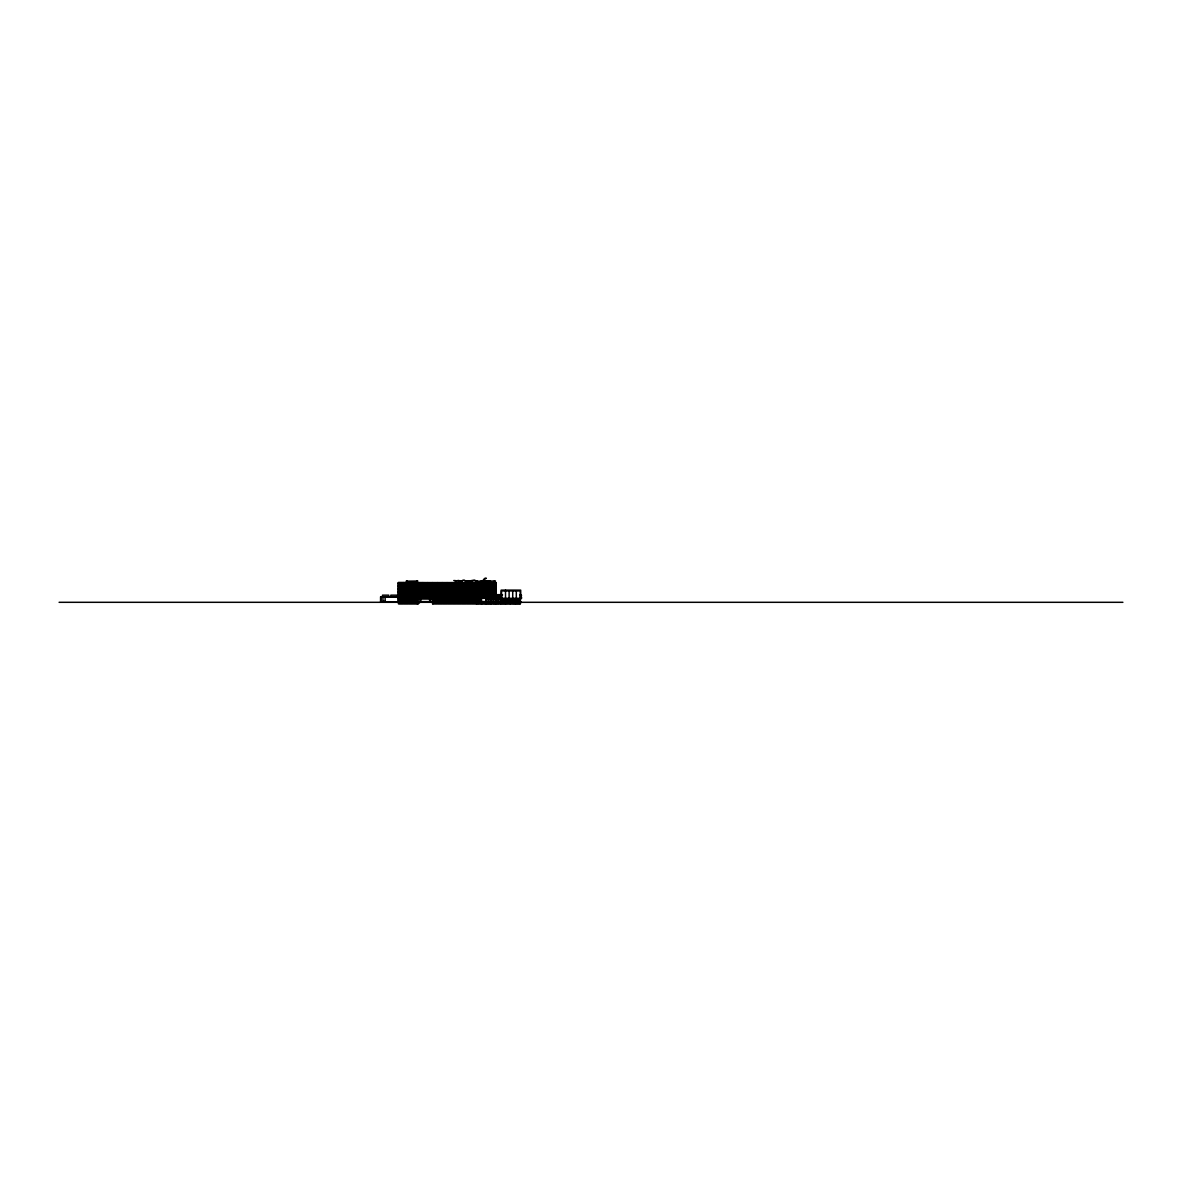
<?xml version="1.0" encoding="UTF-8"?>
<svg xmlns="http://www.w3.org/2000/svg" width="1182" height="1182" viewBox="0 0 1182 1182"><rect width="100%" height="100%" fill="white"/><g stroke="black" fill="none" stroke-linecap="round" stroke-linejoin="round"><path stroke-width="1.5" d="M398.452 582.593L398.452 603.78L417.926 603.78L417.926 595.137L432.538 595.137L432.538 603.78L520.346 603.78L520.996 601.815L380.574 601.815L380.574 596.88L398.674 596.88M483.379 579.978L486.334 578.22L485.27 578.367M420.556 601.815L418.221 603.78L418.221 601.815M484.59 578.382L483.039 580.805L487.87 580.805L487.87 583.14M462.989 580.377L461.024 581.189L463.654 580.259L466.284 581.189L474.839 580.377L476.804 581.027L476.804 583.14M466.934 581.071L474.174 580.406L476.804 581.189M455.1 580.909L456.415 580.909M457.73 580.525L459.044 580.525M455.927 581.189L455.602 583.14M466.122 581.189L466.447 583.14M471.707 581.189L471.382 583.14M495.864 583.14L398.6 582.593M398.452 583.376L495.864 583.376M398.541 583.613L495.76 583.613M398.541 585.312L495.76 585.312M398.541 586.095L399.575 586.095L399.575 583.613M403.417 586.095L404.436 586.095L404.436 583.613M418.029 586.095L419.049 586.095M422.89 586.095L423.924 586.095L423.924 583.613M427.766 586.095L428.8 586.095L428.8 583.613M438.537 586.095L437.503 586.095L437.503 583.613M442.378 586.095L443.398 586.095L443.398 583.613M447.239 586.095L448.273 586.095L448.273 583.613M461.852 586.095L462.886 586.095M466.727 586.095L467.762 586.095L467.762 583.613M471.603 586.095L472.623 586.095L472.623 583.613M482.374 586.095L481.34 586.095L481.34 583.613M486.216 586.095L487.235 586.095L487.235 583.613M491.077 586.095L492.111 586.095L492.111 583.613M398.452 586.257L495.864 586.257M398.541 586.494L495.76 586.494M398.541 588.208L495.76 588.208M398.541 588.976L399.575 588.976L399.575 586.494M403.417 588.976L404.436 588.976L404.436 586.494M418.029 588.976L419.049 588.976M422.89 588.976L423.924 588.976L423.924 586.494M427.766 588.976L428.8 588.976L428.8 586.494M438.537 588.976L437.503 588.976L437.503 586.494M442.378 588.976L443.398 588.976L443.398 586.494M447.239 588.976L448.273 588.976L448.273 586.494M461.852 588.976L462.886 588.976M466.727 588.976L467.762 588.976L467.762 586.494M471.603 588.976L472.623 588.976L472.623 586.494M482.374 588.976L481.34 588.976L481.34 586.494M486.216 588.976L487.235 588.976L487.235 586.494M491.077 588.976L492.111 588.976L492.111 586.494M398.452 589.138L495.864 589.138M398.541 589.375L495.76 589.375M398.541 591.089L495.76 591.089M398.452 592.019L495.864 592.019M398.541 592.256L495.76 592.256M398.541 593.97L495.76 593.97M398.541 594.753L399.575 594.753L399.575 592.256M403.417 594.753L404.436 594.753L404.436 592.256M418.029 594.753L419.049 594.753M422.89 594.753L423.924 594.753L423.924 592.256M427.766 594.753L428.8 594.753L428.8 592.256M432.642 594.753L433.661 594.753L433.661 592.256M438.537 594.753L437.503 594.753L437.503 592.256M442.378 594.753L443.398 594.753L443.398 592.256M447.239 594.753L448.273 594.753L448.273 592.256M461.852 594.753L462.886 594.753M466.727 594.753L467.762 594.753L467.762 592.256M471.603 594.753L472.623 594.753L472.623 592.256M502.069 594.664L472.815 594.753L472.815 592.256M519.829 594.664L521.528 595.373L519.829 595.373M398.452 594.901L502.586 594.901M398.452 595.3L502.084 595.373M407.953 595.521L403.55 595.521L403.55 598.018M417.689 595.521L413.286 595.521L413.286 598.018M422.565 595.521L418.162 595.521L418.162 598.018M427.441 595.521L423.038 595.521L423.038 598.018M432.775 595.521L437.177 595.521L437.177 598.018M451.79 595.521L447.387 595.521L447.387 598.018M495.627 595.521L491.224 595.521L491.224 598.018M502.084 597.235L380.885 597.191L380.885 601.815M519.829 597.235L521.528 597.235L521.528 598.328L398.216 598.328M398.452 598.018L502.084 598.018M398.94 598.727L417.438 598.727M420.807 598.683L420.038 598.58L420.038 601.608M430.44 598.683L429.657 598.58L429.657 601.608M475.888 598.727L433.026 598.328M399.028 598.875L417.349 598.875M475.785 598.875L433.129 598.875L433.129 601.535L475.785 601.535L475.888 598.328M399.028 599.658L417.349 599.658M433.129 599.658L475.785 599.658M399.028 599.821L417.349 599.821M433.129 599.821L475.785 599.821M495.627 599.806L491.224 599.806L491.224 598.417M399.028 600.589L417.349 600.589M432.656 600.678L432.775 603.78M433.129 600.589L475.785 600.589M476.449 600.589L476.449 601.815M399.028 600.752L417.349 600.752M433.129 600.752L475.785 600.752M520.198 601.017L501.641 601.017L520.198 601.402M382.953 601.461L385.14 601.461M432.775 601.608L417.689 601.608L417.689 603.78M476.376 601.535L503.355 601.535M509.339 601.52L510.314 601.52M59.1 602.303L1122.9 602.303M403.092 603.47L398.689 603.47L398.689 602.332M403.55 603.47L407.953 603.47M408.425 603.47L412.828 603.47M413.286 603.47L417.689 603.47M432.775 603.47L437.177 603.47M437.65 603.47L442.053 603.47M442.511 603.47L446.914 603.47M447.387 603.47L451.79 603.47M452.263 603.47L456.666 603.47M457.124 603.47L461.527 603.47M461.999 603.47L466.402 603.47M466.875 603.47L471.278 603.47M471.736 603.47L476.139 603.47L476.139 602.332M495.627 603.47L491.224 603.47L491.224 602.332M432.449 586.109L428.977 586.095L428.977 583.613M437.325 586.109L433.853 586.095L433.853 583.613M442.186 586.109L438.714 586.095L438.537 583.613M451.923 586.109L448.466 586.095L448.466 583.613M456.799 586.109L453.327 586.095L453.327 583.613M461.674 586.109L458.202 586.095L458.202 583.613M476.287 586.109L472.815 586.095L472.815 583.613M481.148 586.109L477.691 586.095L477.691 583.613M486.024 586.109L482.552 586.095L482.374 583.613M495.76 586.109L492.303 586.095L492.303 583.613M408.1 586.109L404.628 586.095L404.628 583.613M412.961 586.109L409.504 586.095L409.504 583.613M417.837 586.109L414.365 586.095L414.365 583.613M408.1 588.991L404.628 588.976L404.628 586.494M412.961 588.991L409.504 588.976L409.504 586.494M417.837 588.991L414.365 588.976L414.365 586.494M432.449 588.991L428.977 588.976L428.977 586.494M437.325 588.991L433.853 588.976L433.853 586.494M442.186 588.991L438.714 588.976L438.714 586.494M451.923 588.991L448.466 588.976L448.466 586.494M456.799 588.991L453.327 588.976L453.327 586.494M461.674 588.991L458.202 588.976L458.202 586.494M476.287 588.991L472.815 588.976L472.815 586.494M481.148 588.991L477.691 588.976L477.691 586.494M486.024 588.991L482.552 588.976L482.374 586.494M495.76 588.991L492.303 588.976L492.303 586.494M486.024 591.872L482.552 591.872L482.374 589.375M495.76 591.872L492.303 591.872L492.303 589.375M408.1 591.872L404.628 591.872L404.628 589.375M412.961 591.872L409.504 591.872L409.504 589.375M417.837 591.872L414.365 591.872L414.365 589.375M432.449 591.872L428.977 591.872L428.977 589.375M437.325 591.872L433.853 591.872L433.853 589.375M442.186 591.872L438.714 591.872L438.537 589.375M451.923 591.872L448.466 591.872L448.466 589.375M456.799 591.872L453.327 591.872L453.327 589.375M461.674 591.872L458.202 591.872L458.202 589.375M476.287 591.872L472.815 591.872L472.815 589.375M481.148 591.872L477.691 591.872L477.691 589.375M451.923 594.753L448.466 594.753L448.466 592.256M456.799 594.753L453.327 594.753L453.327 592.256M461.674 594.753L458.202 594.753L458.202 592.256M481.148 594.753L477.691 594.753L477.691 592.256M486.024 594.753L482.552 594.753L482.374 592.256M495.76 594.753L492.303 594.753L492.303 592.256M408.1 594.753L404.628 594.753L404.628 592.256M412.961 594.753L409.504 594.753L409.504 592.256M417.837 594.753L414.365 594.753L414.365 592.256M432.449 594.753L428.977 594.753L428.977 592.256M437.325 594.753L433.853 594.753L433.853 592.256M442.186 594.753L438.714 594.753L438.714 592.256M453.785 580.525L460.359 581.071M464.304 580.377L466.284 581.027L466.122 583.14M521.144 597.235L521.144 598.328M520.76 595.373L520.76 597.235M520.361 601.815L520.257 590.926L501.537 590.926L501.567 598.328M520.213 598.092L520.213 603.78M519.977 598.417L519.858 601.815M519.977 602.332L519.977 603.47L515.574 603.47L515.574 602.332M519.548 599.185L519.489 601.402M519.016 602.332L519.016 603.47M518.824 602.332L518.824 603.47M517.864 602.332L517.864 603.47M517.686 602.332L517.686 603.47M516.726 602.332L516.726 603.47M516.312 590.926L516.312 598.328M516.534 599.185L516.534 601.017M516.534 602.332L516.534 603.47M516.238 599.185L516.238 601.815M515.973 599.185L515.973 601.017M515.337 602.229L515.337 603.78M515.101 602.332L515.101 603.47L510.698 603.47L510.698 602.332M514.14 602.332L514.14 603.47M513.963 602.332L513.963 603.47M512.944 599.185L512.944 601.017M513.003 602.332L513.003 603.47M512.722 590.926L512.722 598.328M512.692 599.185L512.692 601.815M512.811 602.332L512.811 603.47M512.441 599.185L512.441 601.017M511.85 602.332L511.658 603.47M510.461 602.229L510.461 603.78M510.314 600.87L510.24 601.815M510.24 602.332L510.24 603.47L505.837 603.47L505.837 602.332M509.398 599.185L509.339 601.801M509.279 602.332L509.279 603.47M509.117 590.926L509.117 598.328M509.147 599.185L509.147 601.815M509.087 602.332L509.087 603.47M508.895 599.185L508.895 601.017M508.127 602.332L507.935 603.47M506.975 602.332L506.975 603.47M506.797 602.332L506.797 603.47M505.852 599.185L505.852 601.017M505.512 590.926L505.512 598.328M505.601 599.185L505.601 601.815M505.601 602.229L505.601 603.78M505.29 599.185L505.29 601.017M505.364 602.332L505.364 603.47L500.961 603.47L500.961 602.332M504.404 602.332L504.404 603.47M504.212 602.332L504.212 603.47M503.251 602.332L503.251 603.47M503.074 602.332L503.074 603.47M502.882 599.185L502.882 601.815M502.513 598.328L502.513 599.185M502.276 599.185L502.35 601.402M502.114 602.332L502.114 603.47M501.981 599.185L501.981 601.815M501.922 602.332L501.922 603.47M500.725 598.092L500.725 601.815M500.725 602.229L500.725 603.78M500.488 598.018L500.488 595.521L496.085 595.521L496.085 598.018M500.488 598.417L500.488 599.806L496.085 599.806L496.085 598.417M500.488 602.332L500.488 603.47L496.085 603.47L496.085 602.332M499.543 602.332L499.351 603.47M498.39 595.521L498.39 598.018M498.39 598.417L498.39 599.806M498.39 602.332L498.39 603.47M498.198 595.521L498.198 598.018M498.198 598.417L498.198 599.806M498.198 602.332L498.198 603.47M497.238 602.332L497.238 603.47M497.046 602.332L497.046 603.47M496.248 594.753L496.248 582.593L398.216 582.593L398.216 602.303M495.864 582.593L495.864 601.815M495.864 602.229L495.864 603.78M495.465 581.027L476.642 581.189L476.642 583.14M494.682 581.189L494.682 583.14M494.726 583.613L494.726 586.109M494.726 586.494L494.726 588.991M494.726 589.375L494.726 591.872M494.726 592.256L494.726 594.753M494.667 602.332L494.667 603.47M494.475 581.189L494.475 583.14M494.534 583.613L494.534 586.109M494.534 586.494L494.534 588.991M494.534 589.375L494.534 591.872M494.534 592.256L494.534 594.753M494.475 602.332L494.475 603.47M494.165 581.189L494.165 583.14M493.515 583.613L493.515 586.095M493.515 586.494L493.515 588.991M493.515 589.375L493.515 591.872M493.515 592.256L493.515 594.753M493.515 595.521L493.515 598.018M493.515 598.417L493.515 599.806M493.515 602.332L493.515 603.47M493.322 583.613L493.322 586.095M493.322 586.494L493.322 588.991M493.322 589.375L493.322 591.872M493.322 592.256L493.322 594.753M493.322 595.521L493.322 598.018M493.322 598.417L493.322 599.806M493.322 602.332L493.322 603.47M492.377 602.332L492.185 603.47M492.111 589.375L492.111 591.872M492.111 592.256L492.111 594.753M491.18 600.87L491.224 601.815M490.988 582.593L490.988 601.815M490.988 602.229L490.988 603.78M490.899 583.613L490.899 586.109L487.427 586.095L487.427 583.613M490.899 586.494L490.899 588.991L487.427 588.976L487.427 586.494M490.899 589.375L490.899 591.872L487.427 591.872L487.427 589.375M490.899 592.256L490.899 594.753L487.427 594.753L487.427 592.256M490.752 598.018L490.752 595.521L486.349 595.521L486.349 598.018M490.752 598.417L490.752 599.806L486.349 599.806L486.349 598.417M490.752 602.332L490.752 603.47L486.349 603.47L486.349 602.332M490.057 581.189L490.057 583.14M489.747 581.189L489.747 583.14M489.85 583.613L489.85 586.109M489.85 586.494L489.85 588.991M489.85 589.375L489.85 591.872M489.85 592.256L489.85 594.753M489.791 602.332L489.791 603.47M489.673 583.613L489.673 586.109M489.673 586.494L489.673 588.991M489.673 589.375L489.673 591.872M489.673 592.256L489.673 594.753M489.599 602.332L489.599 603.47M488.639 583.613L488.639 586.095M488.639 586.494L488.639 588.991M488.639 589.375L488.639 591.872M488.639 592.256L488.639 594.753M488.639 595.521L488.639 598.018M488.639 598.417L488.639 599.806M488.639 602.332L488.639 603.47M488.462 583.613L488.462 586.095M488.462 586.494L488.462 588.991M488.462 589.375L488.462 591.872M488.462 592.256L488.462 594.753M488.462 595.521L488.462 598.018M488.462 598.417L488.462 599.806M488.462 602.332L488.462 603.47M487.501 602.332L487.501 603.47M487.309 602.332L487.309 603.47M487.235 589.375L487.235 591.872M487.235 592.256L487.235 594.753M486.496 580.805L486.496 583.14M486.112 582.593L486.112 601.815M486.112 602.229L486.112 603.78M485.876 598.018L485.876 595.521L481.473 595.521L481.473 598.018M485.876 598.417L485.876 601.535M485.876 602.332L485.876 603.47L481.473 603.47L481.473 602.332M485.684 581.189L485.684 583.14M485.374 581.189L485.374 583.14M484.989 583.613L484.989 586.109M484.797 586.494L484.989 588.991M484.989 589.375L484.989 591.872M484.989 592.256L484.989 594.753M484.93 602.332L484.93 603.47M484.561 580.805L484.561 583.14M484.738 602.332L484.738 603.47M483.586 583.613L483.778 586.095M483.586 586.494L483.778 588.991M483.586 589.375L483.778 591.872M483.778 592.256L483.778 594.753M483.586 595.521L483.778 598.018M483.778 602.332L483.586 603.47M483.202 580.805L483.202 583.14M482.625 602.332L482.625 603.47M482.433 602.332L482.433 603.47M481.34 589.375L481.34 591.872M481.34 592.256L481.34 594.753M481.473 598.417L481.473 601.535M481.325 581.189L481.251 601.815M481.251 602.229L481.251 603.78M481.015 581.189L481.015 583.14M481.015 598.018L481.015 595.521L476.612 595.521L476.612 598.018L476.76 597.235M481.015 598.417L481.015 599.806L476.612 599.806L476.612 598.417M481.015 602.332L481.015 603.47L476.612 603.47L476.612 602.332M480.114 583.613L480.114 586.109M480.114 586.494L480.114 588.991M480.114 589.375L480.114 591.872M480.114 592.256L480.114 594.753M479.936 583.613L479.936 586.109M479.936 586.494L479.936 588.991M479.936 589.375L479.936 591.872M479.936 592.256L479.936 594.753M479.862 602.332L480.055 603.47M478.902 583.613L478.902 586.095M478.902 586.494L478.902 588.991M478.902 589.375L478.902 591.872M478.902 592.256L478.902 594.753M478.902 595.521L478.902 598.018M478.902 598.417L478.902 599.806M478.902 602.332L478.902 603.47M478.71 583.613L478.71 586.095M478.71 586.494L478.71 588.991M478.71 589.375L478.71 591.872M478.71 592.256L478.71 594.753M478.71 595.521L478.71 598.018M478.71 598.417L478.71 599.806M478.71 602.332L478.71 603.47M477.764 602.332L477.764 603.47M477.498 583.613L477.498 586.095L476.464 586.095L476.464 583.613M477.498 586.494L477.498 588.976L476.464 588.976L476.464 586.494M477.498 589.375L477.498 591.872M477.498 592.256L477.498 594.753M477.572 602.332L477.572 603.47M476.967 581.189L476.967 583.14M476.464 589.375L476.464 591.872M476.464 592.256L476.612 594.753M476.376 582.593L476.376 603.78M476.139 598.018L476.139 595.521L471.736 595.521L471.736 598.018M475.253 583.613L475.253 586.109M475.253 586.494L475.253 588.991M475.253 589.375L475.253 591.872M475.253 592.256L475.253 594.753M475.061 583.613L475.061 586.109M475.061 586.494L475.061 588.991M475.061 589.375L475.061 591.872M475.061 592.256L475.061 594.753M475.016 598.875L475.016 601.535M474.913 598.328L474.824 601.535M474.026 583.613L474.026 586.095M474.026 586.494L474.026 588.991M474.026 589.375L474.026 591.872M474.026 592.256L474.026 594.753M474.041 595.521L474.041 598.018M474.041 598.875L474.041 601.535M473.849 583.613L473.849 586.095M473.849 586.494L473.849 588.991M473.849 589.375L473.849 591.872M473.849 592.256L473.849 594.753M473.849 595.521L473.849 598.018M473.849 598.875L473.849 601.535M473.066 598.875L473.066 601.535M472.874 598.875L472.874 601.535M472.623 589.375L472.623 591.872M471.987 598.328L472.091 601.535M471.899 598.875L471.899 601.535M471.544 581.027L471.5 602.229M471.411 583.613L471.411 586.109L467.939 586.095L467.939 583.613M471.411 586.494L471.411 588.991L467.939 588.976L467.939 586.494M471.411 589.375L471.411 591.872L467.939 591.872L467.939 589.375M471.411 592.256L471.411 594.753L467.939 594.753L467.939 592.256M471.278 598.018L471.278 595.521L466.875 595.521L466.875 598.018M471.012 598.328L471.116 601.535M470.924 598.875L470.924 601.535M470.377 583.613L470.377 586.109M470.377 586.494L470.377 588.991M470.377 589.375L470.377 591.872M470.377 592.256L470.377 594.753M470.185 583.613L470.185 586.109M470.185 586.494L470.185 588.991M470.185 589.375L470.185 591.872M470.185 592.256L470.185 594.753M470.14 598.875L470.14 601.535M469.948 598.875L469.948 601.535M469.165 583.613L469.165 586.095M469.165 586.494L469.165 588.991M469.165 589.375L469.165 591.872M469.165 592.256L469.165 594.753M469.165 595.521L469.165 598.018M469.165 598.875L469.165 601.535M468.973 583.613L468.973 586.095M468.973 586.494L468.973 588.991M468.973 589.375L468.973 591.872M468.973 592.256L468.973 594.753M468.973 595.521L468.973 598.018M468.973 598.875L468.973 601.535M468.19 598.875L468.19 601.535M467.998 598.875L467.998 601.535M467.762 589.375L467.762 591.872M467.126 598.328L467.215 601.535M467.023 598.875L467.023 601.535M466.639 582.593L466.639 602.229M466.535 583.613L466.535 586.109L463.078 586.095L463.078 583.613M466.535 586.494L466.535 588.991L463.078 588.976L462.886 586.494M466.535 589.375L466.535 591.872L463.078 591.872L462.886 589.375M466.535 592.256L466.535 594.753L463.078 594.753L462.886 592.256M466.402 598.018L466.402 595.521L461.999 595.521L461.999 598.018M466.151 598.328L466.24 601.535M466.048 598.875L466.048 601.535M465.501 583.613L465.501 586.109M465.501 586.494L465.501 588.991M465.501 589.375L465.501 591.872M465.501 592.256L465.501 594.753M465.324 583.613L465.324 586.109M465.324 586.494L465.324 588.991M465.324 589.375L465.324 591.872M465.324 592.256L465.324 594.753M465.265 598.875L465.265 601.535M465.073 598.875L465.073 601.535M464.098 583.613L464.29 586.095M464.29 586.494L464.29 588.991M464.29 589.375L464.29 591.872M464.098 592.256L464.29 594.753M464.29 595.521L464.112 598.018M464.29 598.875L464.29 601.535M463.122 598.875L463.329 601.535M462.251 598.328L462.147 601.535M461.763 582.593L461.763 602.229M461.527 598.018L461.527 595.521L457.124 595.521L457.124 598.018M461.187 583.14L461.187 581.189L460.862 583.14M461.276 598.328L461.187 601.535M460.448 583.613L460.64 586.109M460.448 586.494L460.64 588.991M460.448 589.375L460.64 591.872M460.64 592.256L460.64 594.753M460.404 598.875L460.404 601.535M460.212 598.875L460.212 601.535M459.414 583.613L459.414 586.095M459.414 586.494L459.414 588.991M459.414 589.375L459.414 591.872M459.414 592.256L459.414 594.753M459.429 595.521L459.429 598.018M459.429 598.875L459.429 601.535M459.237 583.613L459.237 586.095M459.237 586.494L459.237 588.991M459.237 589.375L459.237 591.872M459.237 592.256L459.237 594.753M459.237 595.521L459.237 598.018M459.237 598.875L459.237 601.535M458.453 598.875L458.453 601.535M458.261 598.875L458.261 601.535M458.01 583.613L458.01 586.095L456.991 586.095L456.991 583.613M458.01 586.494L458.01 588.976L456.991 588.976L456.991 586.494M458.01 589.375L458.01 591.872M458.01 592.256L458.01 594.753L456.991 594.753L456.991 592.256M457.478 598.875L457.478 601.535M457.375 598.328L457.286 601.535M456.991 589.375L456.991 591.872M456.887 582.593L456.887 602.229M456.666 598.018L456.666 595.521L452.263 595.521L452.263 598.018M456.503 598.875L456.503 601.535M456.4 598.328L456.311 601.535M455.764 581.027L455.927 583.14M455.764 583.613L455.764 586.109M455.764 586.494L455.764 588.991M455.764 589.375L455.764 591.872M455.764 592.256L455.764 594.753M455.572 583.613L455.572 586.109M455.572 586.494L455.572 588.991M455.572 589.375L455.572 591.872M455.572 592.256L455.572 594.753M455.528 598.875L455.528 601.535M455.336 598.875L455.336 601.535M454.553 583.613L454.553 586.095M454.553 586.494L454.553 588.991M454.553 589.375L454.553 591.872M454.553 592.256L454.553 594.753M454.553 595.521L454.553 598.018M454.553 598.875L454.553 601.535M454.361 583.613L454.361 586.095M454.361 586.494L454.361 588.991M454.361 589.375L454.361 591.872M454.361 592.256L454.361 594.753M454.361 595.521L454.361 598.018M454.361 598.875L454.361 601.535M453.578 598.875L453.578 601.535M453.386 598.875L453.386 601.535M453.149 583.613L453.149 586.095L452.115 586.095L452.115 583.613M453.149 586.494L453.149 588.976L452.115 588.976L452.115 586.494M453.149 589.375L453.149 591.872M453.149 592.256L453.149 594.753L452.115 594.753L452.115 592.256M452.603 598.875L452.603 601.535M452.514 598.328L452.411 601.535M452.115 589.375L452.115 591.872M452.026 582.593L452.026 602.229M451.539 598.328L451.627 601.535M451.435 598.875L451.435 601.535M450.889 583.613L450.889 586.109M450.889 586.494L450.889 588.991M450.889 589.375L450.889 591.872M450.889 592.256L450.889 594.753M450.711 583.613L450.711 586.109M450.711 586.494L450.711 588.991M450.711 589.375L450.711 591.872M450.711 592.256L450.711 594.753M450.667 598.875L450.667 601.535M450.46 598.875L450.46 601.535M449.677 583.613L449.677 586.095M449.677 586.494L449.677 588.991M449.677 589.375L449.677 591.872M449.677 592.256L449.677 594.753M449.677 595.521L449.677 598.018M449.692 598.875L449.692 601.535M449.485 583.613L449.485 586.095M449.485 586.494L449.485 588.991M449.485 589.375L449.485 591.872M449.485 592.256L449.485 594.753M449.5 595.521L449.5 598.018M449.485 598.875L449.485 601.535M448.717 598.875L448.717 601.535M448.51 598.875L448.51 601.535M448.273 589.375L448.273 591.872M447.638 598.328L447.742 601.535M447.55 598.875L447.55 601.535M447.151 582.593L447.151 602.229M447.062 583.613L447.062 586.109L443.59 586.095L443.59 583.613M447.062 586.494L447.062 588.991L443.59 588.976L443.59 586.494M447.062 589.375L447.062 591.872L443.59 591.872L443.59 589.375M447.062 592.256L447.062 594.753L443.59 594.753L443.59 592.256M446.914 598.018L446.914 595.521L442.511 595.521L442.511 598.018M446.663 598.328L446.766 601.535M446.574 598.875L446.574 601.535M446.028 583.613L446.028 586.109M446.028 586.494L446.028 588.991M446.028 589.375L446.028 591.872M446.028 592.256L446.028 594.753M445.836 583.613L445.836 586.109M445.836 586.494L445.836 588.991M445.836 589.375L445.836 591.872M445.836 592.256L445.836 594.753M445.791 598.875L445.791 601.535M445.599 598.875L445.599 601.535M444.801 583.613L444.801 586.095M444.801 586.494L444.801 588.991M444.801 589.375L444.801 591.872M444.801 592.256L444.801 594.753M444.816 595.521L444.816 598.018M444.816 598.875L444.816 601.535M444.624 583.613L444.624 586.095M444.624 586.494L444.624 588.991M444.624 589.375L444.624 591.872M444.624 592.256L444.624 594.753M444.624 595.521L444.624 598.018M444.624 598.875L444.624 601.535M443.841 598.875L443.841 601.535M443.649 598.875L443.649 601.535M443.398 589.375L443.398 591.872M442.762 598.328L442.674 601.535M442.29 582.593L442.29 602.229M442.053 598.018L442.053 595.521L437.65 595.521L437.65 598.018M441.802 598.328L441.699 601.535M441.152 583.613L441.152 586.109M441.152 586.494L441.152 588.991M441.152 589.375L441.152 591.872M440.96 592.256L441.152 594.753M440.916 598.875L440.916 601.535M439.748 583.613L439.94 586.095M439.748 586.494L439.94 588.991M439.748 589.375L439.94 591.872M439.94 592.256L439.94 594.753M439.748 595.521L439.94 598.018M439.94 598.875L439.94 601.535M438.773 598.875L438.965 601.535M437.99 598.875L437.99 601.535M437.901 598.328L437.798 601.535M437.503 589.375L437.503 591.872M437.414 582.593L437.414 602.229M437.03 598.875L437.03 601.535M436.926 598.328L436.823 601.535M436.276 583.613L436.276 586.109M436.276 586.494L436.276 588.991M436.276 589.375L436.276 591.872M436.276 592.256L436.276 594.753M436.099 583.613L436.099 586.109M436.099 586.494L436.099 588.991M436.099 589.375L436.099 591.872M436.099 592.256L436.099 594.753M436.055 598.875L436.055 601.535M435.848 598.875L435.848 601.535M435.065 583.613L435.065 586.095M435.065 586.494L435.065 588.991M435.065 589.375L435.065 591.872M435.065 592.256L435.065 594.753M435.065 595.521L435.065 598.018M435.079 598.875L435.079 601.535M434.873 583.613L434.873 586.095M434.873 586.494L434.873 588.991M434.873 589.375L434.873 591.872M434.873 592.256L434.873 594.753M434.887 595.521L434.887 598.018M434.873 598.875L434.873 601.535M434.104 598.875L434.104 601.535M434.001 598.328L433.912 601.535M433.661 583.613L433.661 586.095L432.642 586.095L432.642 583.613M433.661 586.494L433.661 588.976L432.642 588.976L432.642 586.494M433.661 589.375L433.661 591.872M432.642 589.375L432.642 591.872M432.642 592.256L432.775 598.978L417.689 598.949L417.689 594.901M432.538 582.593L432.538 594.901M432.302 598.018L432.302 595.521L427.899 595.521L427.899 598.018M431.415 583.613L431.415 586.109M431.415 586.494L431.415 588.991M431.415 589.375L431.415 591.872M431.415 592.256L431.415 594.753M431.223 583.613L431.223 586.109M431.223 586.494L431.223 588.991M431.223 589.375L431.223 591.872M431.223 592.256L431.223 594.753M430.44 598.58L430.44 601.608M430.189 583.613L430.189 586.095M430.189 586.494L430.189 588.991M430.189 589.375L430.189 591.872M430.189 592.256L430.189 594.753M430.189 598.018L430.189 595.137L430.026 598.018M430.012 583.613L430.012 586.095M430.012 586.494L430.012 588.991M430.012 589.375L430.012 591.872M430.012 592.256L430.012 594.753M428.8 589.375L428.8 591.872M427.677 582.593L427.677 594.901M427.751 595.137L427.751 598.018M427.574 583.613L427.574 586.109L424.116 586.095L424.116 583.613M427.574 586.494L427.574 588.991L424.116 588.976L424.116 586.494M427.574 589.375L427.574 591.872L424.116 591.872L424.116 589.375M427.574 592.256L427.574 594.753L424.116 594.753L424.116 592.256M427.588 595.137L427.588 598.018M426.539 583.613L426.539 586.109M426.539 586.494L426.539 588.991M426.539 589.375L426.539 591.872M426.539 592.256L426.539 594.753M426.347 583.613L426.347 586.109M426.347 586.494L426.347 588.991M426.347 589.375L426.347 591.872M426.347 592.256L426.347 594.753M425.328 583.613L425.328 586.095M425.328 586.494L425.328 588.991M425.328 589.375L425.328 591.872M425.328 592.256L425.328 594.753M425.328 598.018L425.239 595.137L425.151 598.018M425.136 583.613L425.136 586.095M425.136 586.494L425.136 588.991M425.136 589.375L425.136 591.872M425.136 592.256L425.136 594.753M423.924 589.375L423.924 591.872M422.801 582.593L422.801 594.901M422.89 598.018L422.801 595.137L422.713 598.018M422.713 583.613L422.713 586.109L419.241 586.095L419.049 583.613M422.713 586.494L422.713 588.991L419.241 588.976L419.241 586.494M422.713 589.375L422.713 591.872L419.241 591.872L419.241 589.375M422.713 592.256L422.713 594.753L419.241 594.753L419.241 592.256M421.664 583.613L421.664 586.109M421.664 586.494L421.664 588.991M421.664 589.375L421.664 591.872M421.664 592.256L421.664 594.753M421.486 583.613L421.486 586.109M421.486 586.494L421.486 588.991M421.486 589.375L421.486 591.872M421.486 592.256L421.486 594.753M420.807 598.58L420.807 601.608M420.452 583.613L420.452 586.095M420.452 586.494L420.452 588.991M420.452 589.375L420.452 591.872M420.452 592.256L420.452 594.753M420.452 595.137L420.452 598.018M418.605 582.593L418.605 583.376M417.837 581.027L406.15 581.189M417.926 582.593L417.926 594.901M417.438 598.328L417.349 601.535L399.028 601.535L398.94 598.328M417.216 581.189L417.216 583.14M416.891 581.189L416.891 583.14M416.803 583.613L416.803 586.109M416.611 586.494L416.803 588.991M416.803 589.375L416.803 591.872M416.803 592.256L416.803 594.753M416.566 598.875L416.566 601.535M416.744 602.332L416.744 603.47M416.463 598.328L416.374 601.535M415.591 583.613L415.591 586.095M415.591 586.494L415.591 588.991M415.591 589.375L415.591 591.872M415.591 592.256L415.591 594.753M415.591 595.521L415.591 598.018M415.591 598.875L415.591 601.535M415.399 583.613L415.399 586.095M415.399 586.494L415.399 588.991M415.399 589.375L415.399 591.872M415.399 592.256L415.399 594.753M415.399 595.521L415.399 598.018M415.399 598.875L415.399 601.535M414.616 598.875L414.616 601.535M414.424 598.875L414.424 601.535M414.188 583.613L414.188 586.095L413.153 586.095L413.153 583.613M414.188 586.494L414.188 588.976L413.153 588.976L413.153 586.494M414.188 589.375L414.188 591.872M414.188 592.256L414.188 594.753L413.153 594.753L413.153 592.256M413.641 598.875L413.641 601.535M413.552 598.328L413.449 601.535M413.153 589.375L413.153 591.872M413.065 582.593L413.065 602.229M412.828 598.018L412.828 595.521L408.425 595.521L408.425 598.018M412.666 598.875L412.666 601.535M412.577 598.328L412.474 601.535M411.927 583.613L411.927 586.109M411.927 586.494L411.927 588.991M411.927 589.375L411.927 591.872M411.927 592.256L411.927 594.753M411.75 583.613L411.75 586.109M411.75 586.494L411.75 588.991M411.75 589.375L411.75 591.872M411.75 592.256L411.75 594.753M411.691 598.875L411.691 601.535M411.499 598.875L411.499 601.535M410.715 583.613L410.715 586.095M410.715 586.494L410.715 588.991M410.715 589.375L410.715 591.872M410.715 592.256L410.715 594.753M410.715 595.521L410.715 598.018M410.715 598.875L410.715 601.535M410.523 583.613L410.523 586.095M410.523 586.494L410.523 588.991M410.523 589.375L410.523 591.872M410.523 592.256L410.523 594.753M410.538 595.521L410.538 598.018M410.523 598.875L410.523 601.535M409.755 598.875L409.755 601.535M409.548 598.875L409.548 601.535M409.312 583.613L409.312 586.095L408.278 586.095L408.278 583.613M409.312 586.494L409.312 588.976L408.278 588.976L408.278 586.494M409.312 589.375L409.312 591.872M409.312 592.256L409.312 594.753L408.278 594.753L408.278 592.256M408.78 598.875L408.78 601.535M408.677 598.328L408.573 601.535M408.278 589.375L408.278 591.872M408.189 582.593L408.189 602.229M407.701 598.328L407.805 601.535M407.598 598.875L407.598 601.535M407.081 581.189L407.081 583.14M407.066 583.613L407.066 586.109M407.066 586.494L407.066 588.991M407.066 589.375L407.066 591.872M407.066 592.256L407.066 594.753M406.771 581.189L406.918 583.14M406.874 583.613L406.874 586.109M406.874 586.494L406.874 588.991M406.874 589.375L406.874 591.872M406.874 592.256L406.874 594.753M406.83 598.875L406.83 601.535M406.638 598.875L406.638 601.535M405.84 583.613L405.84 586.095M405.84 586.494L405.84 588.991M405.84 589.375L405.84 591.872M405.84 592.256L405.84 594.753M405.854 595.521L405.854 598.018M405.854 598.875L405.854 601.535M405.662 583.613L405.662 586.095M405.662 586.494L405.662 588.991M405.662 589.375L405.662 591.872M405.662 592.256L405.662 594.753M405.662 595.521L405.662 598.018M405.662 598.875L405.662 601.535M405.367 582.593L405.367 583.376M404.879 598.875L404.879 601.535M404.687 598.875L404.687 601.535M404.436 589.375L404.436 591.872M403.801 598.328L403.904 601.535M403.712 598.875L403.712 601.535M403.313 582.593L403.313 602.229M403.225 583.613L403.225 586.109L399.752 586.095L399.752 583.613M403.225 586.494L403.225 588.991L399.752 588.976L399.752 586.494M403.225 589.375L403.225 591.872L399.752 591.872L399.752 589.375M403.225 592.256L403.225 594.753L399.752 594.753L399.752 592.256M403.092 598.018L403.092 595.521L398.689 595.521L398.689 598.018M402.826 598.328L402.929 601.535M402.737 598.875L402.737 601.535M402.19 583.613L402.19 586.109M402.19 586.494L402.19 588.991M402.19 589.375L402.19 591.872M402.19 592.256L402.19 594.753M401.998 583.613L401.998 586.109M401.998 586.494L401.998 588.991M401.998 589.375L401.998 591.872M401.998 592.256L401.998 594.753M401.954 598.875L401.954 601.535M401.762 598.875L401.762 601.535M400.979 583.613L400.979 586.095M400.979 586.494L400.979 588.991M400.979 589.375L400.979 591.872M400.979 592.256L400.979 594.753M400.979 595.521L400.979 598.018M400.979 598.875L400.979 601.535M400.787 583.613L400.787 586.095M400.787 586.494L400.787 588.991M400.787 589.375L400.787 591.872M400.787 592.256L400.787 594.753M400.787 595.521L400.787 598.018M400.787 598.875L400.787 601.535M399.915 598.328L400.004 601.535M399.812 598.875L399.812 601.535M399.575 589.375L399.575 591.872M398.689 598.565L398.689 600.825M397.063 596.88L397.063 595.167L390.828 595.167L390.828 596.88M388.745 596.88L388.745 595.167L382.51 595.167L382.51 596.88M385.14 597.191L385.14 601.815M382.953 597.191L382.953 601.815M505.512 590.128L501.138 590.143L501.138 599.185L520.686 599.185L520.686 590.143L516.312 590.128A51.033 1.67 0 0 0 505.512 590.128"/></g></svg>
